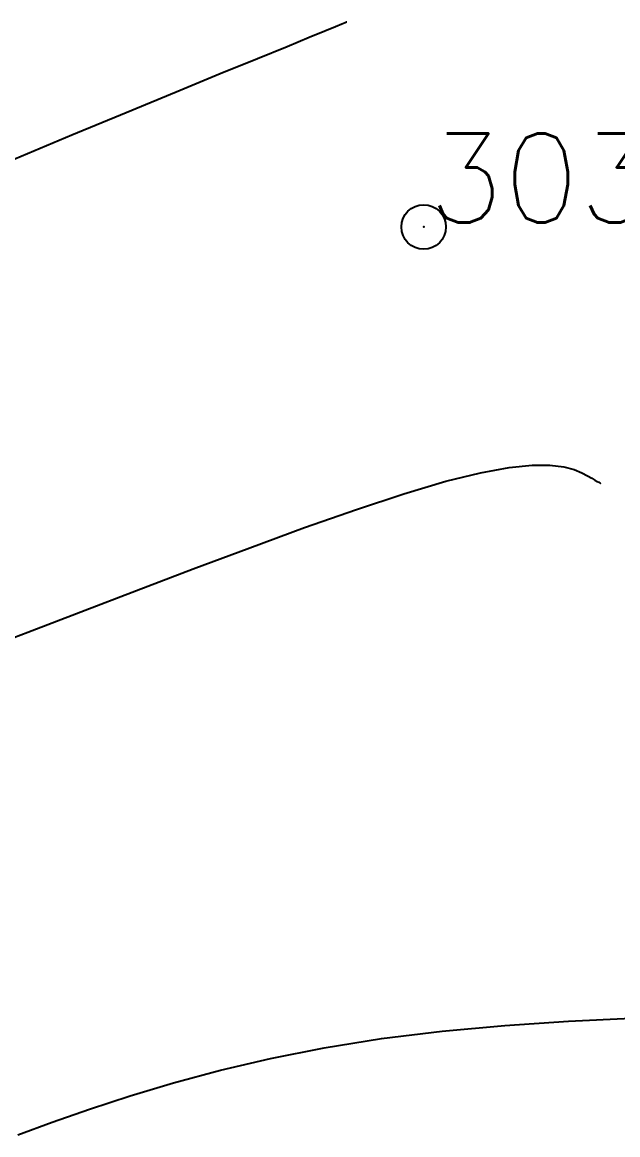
# Model space of a CAD drawing. Header units: millimetres. Extents: x 524954 to 526204, y 9523489 to 9524010.
# Drawn here: x 526091.63 to 526098.33, y 9523833.05 to 9523845.56 of the extents above; entities that cross this region are included whole.
import ezdxf

# ---------------------------------------------------------------- set-up
doc = ezdxf.new("R2010")
doc.units = ezdxf.units.MM
doc.header["$PDMODE"] = 32
doc.header["$PDSIZE"] = 0.5
for name, color, linetype in [('CN_01_00', 3, 'Continuous'), ('CN_02_00', 4, 'Continuous'), ('TopoAlt', 3, 'Continuous'), ('TOPOJIS', 7, 'Continuous')]:
    doc.layers.add(name, color=color, linetype=linetype)
doc.styles.add('Simplex 1.0', font='Simplex.shx', dxfattribs={"width": 0.99, "height": 1})

# ---------------------------------------------------------------- blocks, each defined once
blk = doc.blocks.new('TCPOINT M')
at = {"color": 0}
blk.add_point((0, 0), dxfattribs=at)
at = {"layer": 'TopoAlt', "style": 'Simplex 1.0', "width": 0.99}
blk.add_attdef('ALT', (0.15, 0.15), '', height=1, dxfattribs=at)

msp = doc.modelspace()

# ---------------------------------------------------------------- linework, layer by layer
at = {"layer": 'CN_01_00', "elevation": 303, "flags": 128}
msp.add_lwpolyline([(526091.133, 9523838.488), (526091.691, 9523838.699), (526092.287, 9523838.926), (526092.912, 9523839.166), (526093.55, 9523839.409), (526094.185, 9523839.647), (526094.802, 9523839.873), (526095.386, 9523840.078), (526095.92, 9523840.255), (526096.39, 9523840.394), (526096.783, 9523840.49), (526097.104, 9523840.548), (526097.361, 9523840.574), (526097.563, 9523840.574), (526097.718, 9523840.556), (526097.834, 9523840.526), (526097.92, 9523840.491), (526097.984, 9523840.457), (526098.032, 9523840.429), (526098.069, 9523840.408), (526098.095, 9523840.393), (526098.113, 9523840.383), (526098.123, 9523840.377), (526098.129, 9523840.374), (526098.131, 9523840.373), (526098.131, 9523840.373)], dxfattribs=at)
at = {"layer": 'CN_02_00', "flags": 128}
for points, elevation in [([(526095.276, 9523845.556), (526095.274, 9523845.555), (526095.26, 9523845.549), (526095.223, 9523845.534), (526095.151, 9523845.505), (526095.032, 9523845.456), (526094.853, 9523845.383), (526094.605, 9523845.281), (526094.274, 9523845.146), (526093.854, 9523844.974), (526093.356, 9523844.769), (526092.794, 9523844.537), (526092.185, 9523844.285), (526091.544, 9523844.017)], 304), ([(526091.575, 9523833.047), (526091.963, 9523833.189), (526092.384, 9523833.336), (526092.839, 9523833.485), (526093.329, 9523833.631), (526093.855, 9523833.773), (526094.42, 9523833.905), (526095.024, 9523834.024), (526095.667, 9523834.127), (526096.35, 9523834.21), (526097.056, 9523834.275), (526097.771, 9523834.323), (526098.475, 9523834.356)], 302)]:
    msp.add_lwpolyline(points, dxfattribs=dict(at, elevation=elevation))

# ---------------------------------------------------------------- block references
at = {"layer": 'TOPOJIS'}
ref = msp.add_blockref('TCPOINT M', (526096.142, 9523843.254, 303.46), dxfattribs=at)
ref.add_attrib('ALT', '303.46', (526096.192, 9523843.304, 303.46), dxfattribs={"layer": 'TopoAlt', "height": 1, "style": 'Simplex 1.0', "width": 0.99})

doc.saveas('drawing.dxf')
